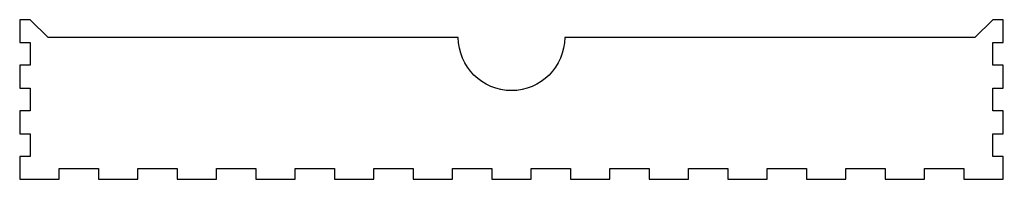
# Model space of a CAD drawing. Header units: millimetres. Extents: x -149 to 129, y -52 to -7.
import ezdxf

# ---------------------------------------------------------------- set-up
doc = ezdxf.new("R2010")
doc.units = ezdxf.units.MM

msp = doc.modelspace()

# ---------------------------------------------------------------- linework, layer by layer
msp.add_lwpolyline([(125.57, -7.25), (120.57, -12.25), (4.82, -12.25, -1), (-25.18, -12.25), (-140.93, -12.25), (-145.93, -7.25), (-148.93, -7.25), (-148.93, -13.68), (-145.93, -13.68), (-145.93, -20.11), (-148.93, -20.11), (-148.93, -26.54), (-145.93, -26.54), (-145.93, -32.97), (-148.93, -32.97), (-148.93, -39.39), (-145.93, -39.39), (-145.93, -45.82), (-148.93, -45.82), (-148.93, -52.25), (-137.83, -52.25), (-137.83, -49.25), (-126.73, -49.25), (-126.73, -52.25), (-115.63, -52.25), (-115.63, -49.25), (-104.53, -49.25), (-104.53, -52.25), (-93.43, -52.25), (-93.43, -49.25), (-82.33, -49.25), (-82.33, -52.25), (-71.23, -52.25), (-71.23, -49.25), (-60.13, -49.25), (-60.13, -52.25), (-49.03, -52.25), (-49.03, -49.25), (-37.93, -49.25), (-37.93, -52.25), (-26.83, -52.25), (-26.83, -49.25), (-15.73, -49.25), (-15.73, -52.25), (-4.63, -52.25), (-4.63, -49.25), (6.47, -49.25), (6.47, -52.25), (17.57, -52.25), (17.57, -49.25), (28.67, -49.25), (28.67, -52.25), (39.77, -52.25), (39.77, -49.25), (50.87, -49.25), (50.87, -52.25), (61.97, -52.25), (61.97, -49.25), (73.07, -49.25), (73.07, -52.25), (84.17, -52.25), (84.17, -49.25), (95.27, -49.25), (95.27, -52.25), (106.37, -52.25), (106.37, -49.25), (117.47, -49.25), (117.47, -52.25), (128.57, -52.25), (128.57, -45.82), (125.57, -45.82), (125.57, -39.39), (128.57, -39.39), (128.57, -32.97), (125.57, -32.97), (125.57, -26.54), (128.57, -26.54), (128.57, -20.11), (125.57, -20.11), (125.57, -13.68), (128.57, -13.68), (128.57, -7.25)], format="xyb", close=True)

doc.saveas('drawing.dxf')
